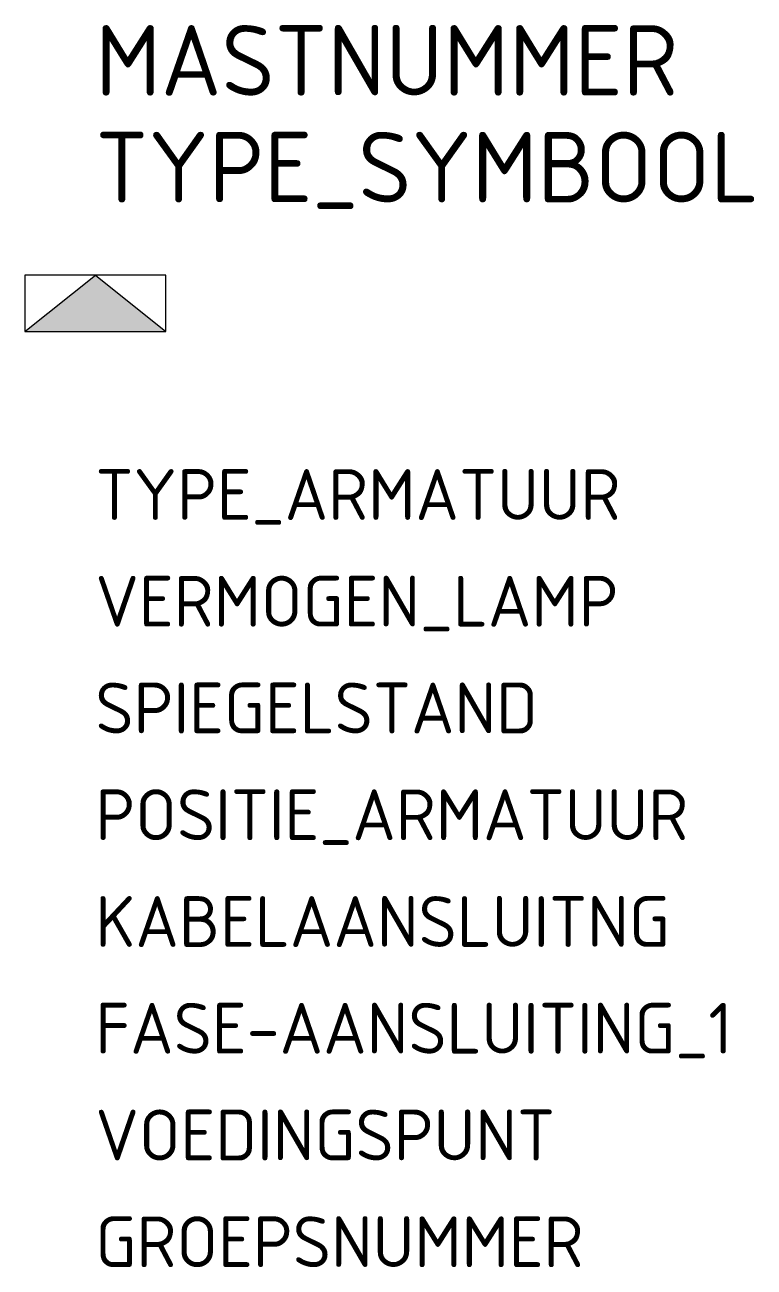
# Model space of a CAD drawing. Extents: x -2.5 to 23.4, y -35.2 to 8.9.
import ezdxf

# ---------------------------------------------------------------- set-up
doc = ezdxf.new("R2010")
doc.units = 0
doc.layers.add('N-WE-KL-ET_LS_OV_ARMATUUR-T18', color=1, linetype='Continuous', lineweight=25)
doc.layers.add('N-WE-KL-ET_LS_OV_ARMATUUR-T25', color=2, linetype='Continuous')
doc.styles.add('ISO18', font='NLCS-ISO.ttf')
doc.styles.add('ISO25', font='NLCS-ISO.ttf')

msp = doc.modelspace()

# ---------------------------------------------------------------- hatches: boundary and pattern name
msp.add_hatch(color=256).paths.add_polyline_path([(-2.5, -2), (2.5, -2), (0, 0)])

# ---------------------------------------------------------------- linework, layer by layer
for p, q in [((-2.5, 0), (-2.5, -2)), ((2.5, 0), (-2.5, 0)), ((-2.5, -2), (0, 0)), ((0, 0), (2.5, -2)), ((2.5, -2), (2.5, 0)), ((-2.5, -2), (2.5, -2))]:
    msp.add_line(p, q)

# ---------------------------------------------------------------- texts
at = {"layer": 'N-WE-KL-ET_LS_OV_ARMATUUR-T18', "style": 'ISO18', "flags": 1}
for tag, p, s in [('TYPE_ARMATUUR', (0, -8.681), 'NTL-1 SONT-T'), ('VERMOGEN_LAMP', (0, -12.465), '70W'), ('SPIEGELSTAND', (0, -16.25), 'Hardglas 72 symm.'), ('POSITIE_ARMATUUR', (0, -20.034), ''), ('KABELAANSLUITNG', (0, -23.819), ''), ('VOEDINGSPUNT', (0, -31.388), '')]:
    msp.add_attdef(tag, p, s, height=1.8, dxfattribs=at)
at = {"layer": 'N-WE-KL-ET_LS_OV_ARMATUUR-T18', "style": 'ISO18'}
for tag, p in [('FASE-AANSLUITING_1', (0, -27.603)), ('GROEPSNUMMER', (0, -35.172))]:
    msp.add_attdef(tag, p, '', height=1.8, dxfattribs=at)
at = {"layer": 'N-WE-KL-ET_LS_OV_ARMATUUR-T25', "style": 'ISO25'}
for tag, p in [('MASTNUMMER', (0, 6.36)), ('TYPE_SYMBOOL', (0, 2.575))]:
    msp.add_attdef(tag, p, '', height=2.5, dxfattribs=at)

doc.saveas('drawing.dxf')
